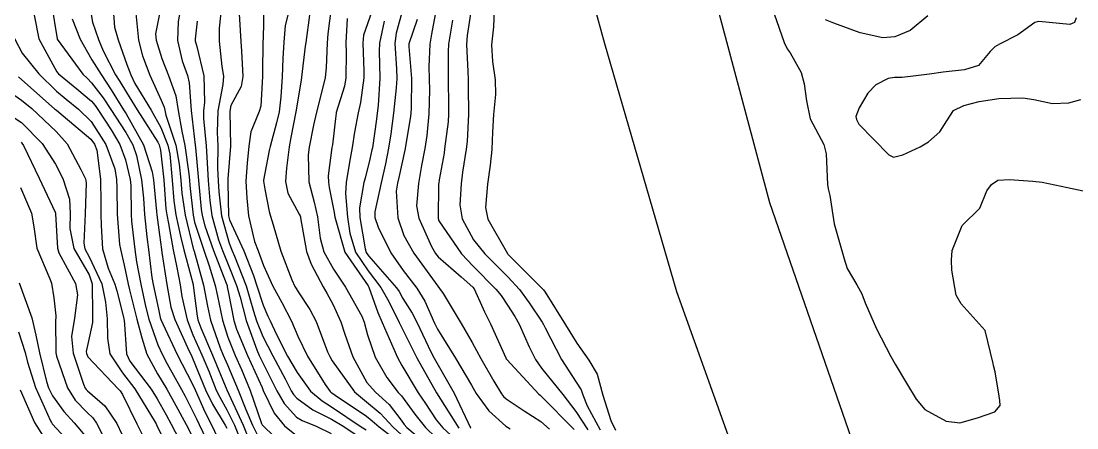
# Model space of a CAD drawing. Header units: metres. Extents: x 318500 to 325275, y 7408834 to 7428799.
# Drawn here: x 322061.5 to 322122, y 7417786.5 to 7417809.8 of the extents above; entities that cross this region are included whole.
import ezdxf

# ---------------------------------------------------------------- set-up
doc = ezdxf.new("R2010")
doc.units = ezdxf.units.M
doc.header["$MEASUREMENT"] = 0
for name, color, linetype in [('Curvas de Nivel 1m', 11, 'Continuous'), ('Curvas de Nivel 5m', 15, 'Continuous'), ('Vias Primárias', 230, 'Continuous')]:
    doc.layers.add(name, color=color, linetype=linetype)

msp = doc.modelspace()

# ---------------------------------------------------------------- linework, layer by layer
at = {"layer": 'Curvas de Nivel 1m', "flags": 128}
for points, elevation in [([(322063.208, 7417810.784), (322063.527, 7417808.793), (322063.54, 7417808.764), (322065.012, 7417806.757), (322065.264, 7417806.51), (322065.505, 7417806.271), (322066.166, 7417805.409), (322066.61, 7417804.733), (322067.47, 7417803.417), (322067.86, 7417802.716), (322068.074, 7417802.09), (322068.36, 7417800.711), (322068.48, 7417799.649), (322068.531, 7417798.709), (322068.671, 7417797.427), (322068.761, 7417796.706), (322068.967, 7417795.092), (322069.039, 7417794.703), (322069.336, 7417793.285), (322069.441, 7417792.808), (322069.472, 7417792.698), (322069.587, 7417792.436), (322070.417, 7417790.683), (322071.275, 7417789.024), (322071.44, 7417788.667), (322072.001, 7417787.403), (322072.382, 7417786.653), (322073.224, 7417784.874)], 749), ([(322065.387, 7417810.753), (322065.555, 7417809.742), (322065.899, 7417808.745), (322066.164, 7417808.107), (322066.878, 7417806.729), (322067.118, 7417806.338), (322067.5, 7417805.719), (322068.122, 7417804.714), (322069.305, 7417802.859), (322069.386, 7417802.701), (322069.456, 7417802.403), (322069.64, 7417800.697), (322069.763, 7417799.044), (322069.812, 7417798.694), (322069.906, 7417798.189), (322070.178, 7417796.688), (322070.383, 7417795.666), (322070.574, 7417794.682), (322070.684, 7417794.02), (322070.986, 7417792.675), (322071.317, 7417791.808), (322071.828, 7417790.662), (322072.221, 7417789.721), (322072.654, 7417788.649), (322072.854, 7417788.235), (322073.259, 7417787.519), (322073.695, 7417786.636), (322073.994, 7417785.877)], 747), ([(322066.725, 7417810.733), (322066.816, 7417809.466), (322067.033, 7417808.728), (322067.519, 7417807.321), (322067.746, 7417806.718), (322067.988, 7417806.232), (322068.918, 7417804.706), (322069.475, 7417803.707), (322069.873, 7417802.694), (322069.98, 7417802.165), (322070.125, 7417800.69), (322070.224, 7417799.494), (322070.335, 7417798.686), (322070.602, 7417797.472), (322070.787, 7417796.679), (322071.322, 7417794.698), (322071.326, 7417794.67), (322071.332, 7417794.652), (322071.348, 7417794.513), (322071.555, 7417792.889), (322071.603, 7417792.666), (322071.772, 7417792.215), (322072.432, 7417790.653), (322073.256, 7417788.654), (322074.189, 7417786.631), (322074.842, 7417785.008)], 746), ([(322069.498, 7417810.701), (322069.172, 7417809.077), (322069.202, 7417808.703), (322069.525, 7417807.669), (322069.913, 7417806.694), (322070.325, 7417805.514), (322070.458, 7417804.685), (322070.669, 7417803.486), (322070.848, 7417802.679), (322071.074, 7417801.037), (322071.108, 7417800.675), (322071.132, 7417800.379), (322071.319, 7417798.671), (322071.404, 7417798.283), (322071.933, 7417796.662), (322072.25, 7417795.774), (322072.586, 7417794.651), (322072.716, 7417794.022), (322073.005, 7417792.645), (322073.316, 7417791.685), (322073.735, 7417790.636), (322074.096, 7417789.824), (322074.596, 7417788.627), (322075.251, 7417786.733), (322075.284, 7417786.653), (322075.312, 7417786.619), (322077.223, 7417784.765)], 744), ([(322070.633, 7417810.684), (322070.465, 7417809.778), (322070.426, 7417808.687), (322070.687, 7417807.518), (322071.004, 7417806.678), (322071.096, 7417806.266), (322071.217, 7417804.674), (322071.445, 7417802.685), (322071.458, 7417802.564), (322071.632, 7417800.667), (322071.778, 7417799.029), (322071.838, 7417798.664), (322071.992, 7417798.07), (322072.487, 7417796.653), (322073.224, 7417794.77), (322073.269, 7417794.641), (322073.282, 7417794.573), (322073.346, 7417794.199), (322073.663, 7417792.637), (322073.819, 7417792.139), (322074.442, 7417790.629), (322075.273, 7417788.791), (322075.345, 7417788.619), (322075.974, 7417787.326), (322076.556, 7417786.6), (322077.242, 7417786.031)], 743), ([(322072.957, 7417810.649), (322072.81, 7417809.393), (322072.821, 7417808.651), (322072.965, 7417807.202), (322073.064, 7417806.647), (322073.036, 7417806.177), (322072.742, 7417804.651), (322072.704, 7417803.419), (322072.734, 7417802.651), (322072.723, 7417801.368), (322072.75, 7417800.65), (322072.792, 7417800.018), (322072.942, 7417798.647), (322073.386, 7417797.071), (322073.56, 7417796.638), (322073.695, 7417796.317), (322074.358, 7417794.63), (322074.79, 7417793.171), (322074.949, 7417792.624), (322075.317, 7417791.726), (322075.895, 7417790.611), (322076.596, 7417789.285), (322076.951, 7417788.595), (322077.069, 7417788.394), (322077.266, 7417788.173), (322078.191, 7417787.508), (322079.254, 7417786.976), (322079.955, 7417786.553), (322081.237, 7417785.688)], 741), ([(322075.369, 7417810.622), (322075.331, 7417808.835), (322075.328, 7417808.622), (322075.301, 7417806.834), (322075.298, 7417806.622), (322075.196, 7417804.92), (322075.106, 7417804.624), (322074.639, 7417803.462), (322074.525, 7417802.629), (322074.424, 7417801.652), (322074.35, 7417800.631), (322074.394, 7417799.657), (322074.5, 7417798.629), (322074.849, 7417797.165), (322075.045, 7417796.623), (322075.367, 7417795.784), (322075.901, 7417794.612), (322076.409, 7417793.673), (322076.956, 7417792.596), (322077.317, 7417791.741), (322077.871, 7417790.581), (322078.883, 7417788.959), (322079.173, 7417788.561), (322079.225, 7417788.516), (322079.269, 7417788.488), (322079.469, 7417788.357), (322081.256, 7417787.145), (322081.59, 7417786.872), (322081.989, 7417786.529), (322083.236, 7417785.583)], 739), ([(322076.866, 7417810.601), (322076.603, 7417809.555), (322076.528, 7417808.605), (322076.468, 7417807.663), (322076.421, 7417806.606), (322076.356, 7417805.464), (322076.25, 7417804.609), (322076.111, 7417803.98), (322075.733, 7417802.616), (322075.682, 7417802.391), (322075.437, 7417801.085), (322075.363, 7417800.688), (322075.362, 7417800.621), (322075.425, 7417800.164), (322075.686, 7417798.889), (322075.765, 7417798.615), (322075.903, 7417798.112), (322076.352, 7417796.605), (322076.987, 7417794.964), (322077.163, 7417794.593), (322077.228, 7417794.471), (322077.347, 7417794.272), (322078.015, 7417793.258), (322078.371, 7417792.574), (322079.035, 7417790.833), (322079.156, 7417790.562), (322079.296, 7417790.316), (322080.568, 7417788.547), (322081.264, 7417787.962), (322082.054, 7417787.324), (322082.798, 7417786.517), (322083.244, 7417786.097)], 738), ([(322077.998, 7417810.149), (322077.777, 7417808.586), (322077.748, 7417808.375), (322077.532, 7417806.59), (322077.508, 7417806.423), (322077.209, 7417804.594), (322076.932, 7417803.134), (322076.834, 7417802.599), (322076.677, 7417801.366), (322076.624, 7417800.602), (322076.758, 7417799.934), (322077.411, 7417798.73), (322077.457, 7417798.636), (322077.469, 7417798.589), (322077.477, 7417798.521), (322077.813, 7417796.584), (322078.091, 7417795.858), (322078.774, 7417794.569), (322078.984, 7417794.203), (322079.34, 7417793.567), (322079.797, 7417792.555), (322080.014, 7417791.858), (322080.481, 7417790.548), (322081.278, 7417789.07), (322081.774, 7417788.532), (322082.559, 7417787.816), (322083.254, 7417786.926), (322083.42, 7417786.676), (322083.579, 7417786.505), (322085.229, 7417785.103)], 737), ([(322079.231, 7417810.565), (322079.041, 7417809.074), (322079.016, 7417808.568), (322078.954, 7417807.133), (322078.891, 7417806.569), (322078.709, 7417805.778), (322078.391, 7417804.576), (322078.227, 7417803.83), (322077.977, 7417802.582), (322077.909, 7417802.127), (322077.96, 7417800.582), (322078.254, 7417799.413), (322078.455, 7417798.574), (322078.61, 7417797.353), (322078.812, 7417796.569), (322079.365, 7417795.585), (322080.063, 7417794.553), (322080.988, 7417792.889), (322081.128, 7417792.542), (322081.319, 7417791.814), (322081.754, 7417790.533), (322082.436, 7417789.37), (322083.084, 7417788.513), (322083.172, 7417788.414), (322083.268, 7417788.306), (322084.025, 7417787.266), (322084.648, 7417786.489), (322085.242, 7417785.92)], 736), ([(322081.567, 7417810.365), (322081.092, 7417808.999), (322081.045, 7417808.545), (322081.112, 7417806.948), (322081.101, 7417806.544), (322080.909, 7417805.132), (322080.793, 7417804.547), (322080.583, 7417803.439), (322080.433, 7417802.55), (322080.283, 7417801.716), (322080.093, 7417800.553), (322080.058, 7417799.919), (322080.177, 7417798.552), (322080.3, 7417797.648), (322080.635, 7417796.547), (322081.364, 7417795.488), (322082.09, 7417794.529), (322082.537, 7417793.717), (322083.127, 7417792.513), (322083.324, 7417792.13), (322084.145, 7417790.497), (322085.27, 7417788.48), (322086.548, 7417786.467)], 734), ([(322083.336, 7417810.514), (322082.953, 7417809.114), (322082.876, 7417808.52), (322082.972, 7417807.065), (322082.996, 7417806.518), (322082.964, 7417805.977), (322082.808, 7417804.52), (322082.655, 7417803.339), (322082.521, 7417802.524), (322082.344, 7417801.629), (322082.094, 7417800.53), (322081.737, 7417798.859), (322081.745, 7417798.535), (322081.939, 7417797.995), (322082.655, 7417796.521), (322083.365, 7417795.494), (322084.144, 7417794.498), (322084.599, 7417793.747), (322085.15, 7417792.483), (322085.325, 7417792.132), (322086.366, 7417790.469), (322087.277, 7417788.924), (322087.542, 7417788.456), (322088.268, 7417787.453), (322089.251, 7417786.569), (322089.339, 7417786.516), (322089.498, 7417786.426)], 732), ([(322087.259, 7417810.463), (322087.039, 7417808.974), (322087.002, 7417808.465), (322087.07, 7417806.911), (322087.086, 7417806.464), (322087.094, 7417806.053), (322087.113, 7417804.464), (322087.036, 7417802.895), (322086.981, 7417802.465), (322086.767, 7417801.14), (322086.681, 7417800.467), (322086.611, 7417799.275), (322086.753, 7417798.467), (322087.392, 7417797.267), (322088.053, 7417796.45), (322089.361, 7417795.142), (322090.023, 7417794.42), (322090.581, 7417793.65), (322091.331, 7417792.532), (322091.413, 7417792.399), (322091.511, 7417792.214), (322092.445, 7417790.389), (322093.287, 7417789.097), (322093.563, 7417788.656), (322093.662, 7417788.374), (322093.905, 7417787.736), (322094.647, 7417786.359)], 728), ([(322088.586, 7417810.445), (322088.533, 7417809.468), (322088.427, 7417808.447), (322088.487, 7417807.484), (322088.642, 7417806.443), (322088.65, 7417805.591), (322088.538, 7417804.444), (322088.478, 7417803.442), (322088.438, 7417802.445), (322088.352, 7417801.541), (322088.203, 7417800.448), (322088.083, 7417799.117), (322088.222, 7417798.448), (322089.337, 7417796.475), (322089.369, 7417796.43), (322089.823, 7417795.973), (322091.351, 7417794.449), (322091.397, 7417794.4), (322091.496, 7417794.251), (322092.659, 7417792.387), (322093.314, 7417791.329), (322094.012, 7417790.369), (322094.479, 7417789.549), (322094.81, 7417788.357), (322095.258, 7417786.893), (322095.526, 7417786.346)], 727), ([(322104.627, 7417810.229), (322105.195, 7417808.574), (322105.367, 7417808.222), (322105.538, 7417807.983), (322106.18, 7417806.864), (322106.346, 7417806.208), (322106.481, 7417805.23), (322106.696, 7417804.202), (322107.468, 7417802.731), (322107.607, 7417802.188), (322107.687, 7417800.431), (322107.727, 7417800.186), (322107.819, 7417799.799), (322108.075, 7417798.18), (322108.328, 7417797.244), (322108.633, 7417796.171), (322108.815, 7417795.609), (322109.365, 7417794.672), (322109.648, 7417794.157), (322109.851, 7417793.657), (322110.488, 7417792.148), (322111.307, 7417790.579), (322111.568, 7417790.136), (322112.205, 7417789.042), (322112.763, 7417788.118), (322113.271, 7417787.54), (322114.492, 7417786.861), (322115.26, 7417786.772), (322116.284, 7417787.05), (322117.27, 7417787.397), (322117.572, 7417787.759), (322117.559, 7417788.056), (322117.526, 7417788.3), (322117.296, 7417789.687), (322117.206, 7417790.061), (322117.187, 7417790.176), (322116.725, 7417792.066), (322115.353, 7417793.591), (322115.054, 7417794.085), (322114.815, 7417795.529), (322114.784, 7417796.089), (322114.836, 7417796.641), (322115.41, 7417798.08), (322116.413, 7417799.082), (322116.824, 7417800.066), (322117.082, 7417800.426), (322117.446, 7417800.675), (322118.109, 7417800.712), (322119.446, 7417800.62), (322119.988, 7417800.565), (322121.443, 7417800.271), (322122.698, 7417799.987)], 726), ([(322113.442, 7417810.112), (322112.425, 7417809.259), (322111.551, 7417808.906), (322110.847, 7417808.851), (322109.554, 7417809.126), (322108.05, 7417809.695), (322107.565, 7417809.884)], 726), ([(322064.39, 7417809.935), (322064.854, 7417808.76), (322065.523, 7417807.59), (322066.061, 7417806.742), (322066.629, 7417805.861), (322067.337, 7417804.722), (322067.486, 7417804.485), (322068.475, 7417802.71), (322068.981, 7417801.16), (322069.052, 7417800.704), (322069.225, 7417798.888), (322069.242, 7417798.702), (322069.393, 7417797.555), (322069.518, 7417796.698), (322069.538, 7417796.537), (322069.822, 7417794.693), (322070.053, 7417793.405), (322070.272, 7417792.686), (322071.104, 7417790.872), (322071.207, 7417790.671), (322071.297, 7417790.47), (322072.043, 7417788.658), (322072.44, 7417787.831), (322073.16, 7417786.641), (322073.247, 7417786.464)], 748), ([(322071.557, 7417809.811), (322071.443, 7417808.77), (322071.444, 7417808.671), (322071.535, 7417808.344), (322071.938, 7417806.664), (322071.983, 7417805.151), (322071.924, 7417804.663), (322071.918, 7417804.229), (322072.07, 7417802.661), (322072.103, 7417802.007), (322072.194, 7417800.659), (322072.278, 7417799.516), (322072.4, 7417798.655), (322072.784, 7417797.254), (322073.003, 7417796.646), (322073.367, 7417795.744), (322073.818, 7417794.635), (322074.012, 7417793.965), (322074.356, 7417792.63), (322074.972, 7417790.956), (322075.112, 7417790.622), (322075.294, 7417790.242), (322076.115, 7417788.607), (322076.543, 7417787.881), (322077.255, 7417787.093), (322077.568, 7417786.9), (322078.373, 7417786.573), (322079.244, 7417786.153)], 742), ([(322082.282, 7417809.806), (322082.008, 7417808.533), (322081.988, 7417808.079), (322082.024, 7417806.532), (322081.921, 7417804.961), (322081.874, 7417804.534), (322081.83, 7417804.19), (322081.599, 7417802.538), (322081.575, 7417802.422), (322081.45, 7417801.891), (322081.18, 7417800.796), (322081.118, 7417800.543), (322080.864, 7417799.097), (322080.882, 7417798.545), (322081.182, 7417796.743), (322081.246, 7417796.541), (322081.377, 7417796.352), (322082.977, 7417794.516), (322083.126, 7417794.291), (322083.344, 7417793.904), (322083.884, 7417793.05), (322084.164, 7417792.497), (322084.957, 7417790.833), (322085.135, 7417790.482), (322085.296, 7417790.2), (322086.285, 7417788.47), (322087.231, 7417786.479), (322087.242, 7417786.46)], 733), ([(322084.158, 7417809.904), (322083.697, 7417808.508), (322083.689, 7417808.357), (322083.847, 7417806.505), (322083.819, 7417804.831), (322083.799, 7417804.505), (322083.77, 7417804.222), (322083.483, 7417802.51), (322083.478, 7417802.492), (322083.458, 7417802.405), (322083.113, 7417800.837), (322083.041, 7417800.516), (322082.969, 7417800.061), (322083.054, 7417798.515), (322083.395, 7417797.503), (322083.978, 7417796.501), (322085.352, 7417794.606), (322085.448, 7417794.479), (322085.648, 7417794.176), (322086.688, 7417792.466), (322087.314, 7417791.381), (322087.823, 7417790.452), (322088.561, 7417789.161), (322088.991, 7417788.434), (322089.109, 7417788.273), (322089.267, 7417788.134), (322090.306, 7417787.46), (322091.254, 7417786.847), (322091.756, 7417786.395)], 731), ([(322086.184, 7417809.85), (322085.967, 7417808.476), (322085.94, 7417808.069), (322085.943, 7417806.476), (322085.966, 7417804.947), (322085.97, 7417804.475), (322085.939, 7417804.02), (322085.74, 7417802.477), (322085.705, 7417802.229), (322085.433, 7417800.706), (322085.399, 7417800.512), (322085.394, 7417800.481), (322085.391, 7417800.442), (322085.373, 7417798.481), (322085.408, 7417798.359), (322086.705, 7417796.467), (322087.369, 7417795.75), (322088.678, 7417794.44), (322088.971, 7417794.06), (322089.341, 7417793.505), (322089.771, 7417792.86), (322090.019, 7417792.42), (322090.594, 7417791.127), (322090.94, 7417790.405), (322091.292, 7417789.899), (322092.51, 7417788.388), (322093.265, 7417787.407), (322093.938, 7417786.37)], 729), ([(322061.077, 7417808.807), (322061.527, 7417807.961), (322062.478, 7417806.79), (322063.5, 7417805.787), (322064.051, 7417805.327), (322064.763, 7417804.761), (322065.48, 7417804.053), (322066.317, 7417802.737), (322066.841, 7417801.327), (322066.94, 7417800.727), (322066.948, 7417800.25), (322066.97, 7417798.727), (322067.11, 7417796.998), (322067.153, 7417796.723), (322067.366, 7417795.803), (322067.603, 7417794.717), (322067.673, 7417794.391), (322068.104, 7417792.712), (322068.376, 7417791.648), (322068.664, 7417790.706), (322069.283, 7417789.574), (322069.813, 7417788.692), (322070.329, 7417787.753), (322070.919, 7417786.675), (322071.241, 7417786.039)], 751), ([(322061.31, 7417806.605), (322061.506, 7417806.442), (322063.383, 7417804.781), (322063.489, 7417804.689), (322063.884, 7417804.374), (322065.464, 7417803.043), (322065.68, 7417802.747), (322065.796, 7417802.403), (322066.019, 7417800.741), (322066.03, 7417799.355), (322066.03, 7417798.741), (322066.055, 7417798.085), (322066.13, 7417796.739), (322066.458, 7417795.639), (322066.835, 7417794.728), (322066.956, 7417794.336), (322067.331, 7417792.827), (322067.358, 7417792.72), (322067.367, 7417792.682), (322067.505, 7417790.718), (322067.699, 7417790.31), (322068.911, 7417788.704), (322069.265, 7417788.151), (322069.779, 7417787.216), (322070.064, 7417786.688), (322071.002, 7417784.895)], 752), ([(322060.595, 7417805.907), (322061.495, 7417805.263), (322062.075, 7417804.794), (322063.47, 7417803.47), (322064.101, 7417802.77), (322064.896, 7417801.3), (322065.153, 7417800.754), (322065.197, 7417800.523), (322065.131, 7417798.754), (322065.062, 7417797.078), (322065.126, 7417796.754), (322065.373, 7417796.292), (322066.087, 7417794.739), (322066.299, 7417793.695), (322066.399, 7417792.734), (322066.421, 7417791.626), (322066.555, 7417790.731), (322067.284, 7417789.636), (322067.981, 7417788.713), (322069.157, 7417786.795), (322069.205, 7417786.7), (322069.249, 7417786.615), (322070.182, 7417784.686)], 753), ([(322060.224, 7417804.819), (322061.478, 7417803.987), (322062.664, 7417802.788), (322063.442, 7417801.607), (322063.857, 7417800.774), (322064.234, 7417799.584), (322064.279, 7417798.767), (322064.253, 7417797.911), (322064.496, 7417796.763), (322065.358, 7417795.254), (322065.54, 7417794.747), (322065.558, 7417792.972), (322065.563, 7417792.747), (322065.559, 7417792.514), (322065.309, 7417791.375), (322065.193, 7417790.86), (322065.205, 7417790.751), (322065.297, 7417790.554), (322067.02, 7417788.724), (322067.14, 7417788.593), (322067.267, 7417788.396), (322068.095, 7417786.712), (322068.978, 7417784.949)], 754), ([(322061.425, 7417800.27), (322062.052, 7417798.794), (322062.186, 7417798.004), (322062.368, 7417796.79), (322063.102, 7417795.034), (322063.201, 7417794.781), (322063.342, 7417793.941), (322063.455, 7417792.902), (322063.448, 7417792.778), (322063.437, 7417792.669), (322063.454, 7417790.778), (322063.488, 7417790.587), (322064.123, 7417788.767), (322064.563, 7417788.06), (322065.256, 7417787.366), (322065.569, 7417787.061), (322065.783, 7417786.742), (322066.378, 7417785.587)], 756), ([(322061.35, 7417794.8), (322062.078, 7417792.793), (322062.304, 7417791.801), (322062.528, 7417790.788), (322062.917, 7417789.142), (322063.026, 7417788.782), (322063.265, 7417788.31), (322063.907, 7417787.421), (322064.51, 7417786.761), (322065.237, 7417785.904)], 757), ([(322061.318, 7417791.98), (322061.696, 7417790.796), (322061.838, 7417790.249), (322062.289, 7417788.79), (322063.144, 7417786.888), (322063.201, 7417786.78), (322063.249, 7417786.71), (322065.059, 7417784.752)], 758), ([(322061.404, 7417788.663), (322062.235, 7417786.79), (322063.227, 7417785.226)], 759)]:
    msp.add_lwpolyline(points, dxfattribs=dict(at, elevation=elevation))
at = {"layer": 'Curvas de Nivel 5m', "flags": 128}
for points, elevation in [([(322062.217, 7417810.137), (322062.477, 7417808.791), (322063.512, 7417806.892), (322063.617, 7417806.778), (322064.659, 7417805.92), (322065.495, 7417805.214), (322065.71, 7417804.964), (322065.857, 7417804.745), (322066.627, 7417803.578), (322067.12, 7417802.725), (322067.447, 7417801.845), (322067.721, 7417800.717), (322067.761, 7417800.382), (322067.769, 7417798.716), (322067.794, 7417798.326), (322067.978, 7417796.714), (322068.079, 7417796.004), (322068.322, 7417794.71), (322068.59, 7417793.455), (322068.79, 7417792.705), (322069.308, 7417791.237), (322069.545, 7417790.696), (322069.84, 7417790.143), (322070.656, 7417788.679), (322070.876, 7417788.286), (322071.259, 7417787.535), (322071.54, 7417786.953), (322071.68, 7417786.664), (322072.094, 7417785.8)], 750), ([(322068.036, 7417810.242), (322068.191, 7417808.713), (322068.423, 7417807.814), (322068.844, 7417806.707), (322069.496, 7417805.279), (322069.665, 7417804.871), (322069.695, 7417804.697), (322069.769, 7417804.413), (322070.327, 7417802.687), (322070.532, 7417801.595), (322070.616, 7417800.682), (322070.68, 7417799.939), (322070.863, 7417798.678), (322071.355, 7417796.695), (322071.363, 7417796.67), (322071.379, 7417796.609), (322071.91, 7417794.662), (322072.139, 7417793.459), (322072.323, 7417792.655), (322072.878, 7417791.075), (322073.052, 7417790.644), (322073.292, 7417790.093), (322073.912, 7417788.634), (322074.353, 7417787.535), (322074.726, 7417786.625), (322075.235, 7417785.6)], 745), ([(322073.969, 7417810.231), (322074.061, 7417808.635), (322074.089, 7417808.077), (322074.165, 7417806.633), (322074.076, 7417806.062), (322073.493, 7417804.966), (322073.424, 7417804.641), (322073.46, 7417802.64), (322073.309, 7417800.764), (322073.311, 7417800.642), (322073.317, 7417800.529), (322073.356, 7417798.641), (322073.407, 7417798.413), (322074.239, 7417796.631), (322074.776, 7417795.209), (322074.968, 7417794.624), (322075.339, 7417793.509), (322075.602, 7417792.886), (322075.738, 7417792.614), (322076.094, 7417791.833), (322076.738, 7417790.598), (322077.286, 7417789.649), (322078.06, 7417788.578), (322078.719, 7417788.022), (322079.261, 7417787.688), (322080.964, 7417786.543), (322081.247, 7417786.359)], 740), ([(322085.254, 7417810.485), (322084.989, 7417809.048), (322084.886, 7417808.49), (322084.834, 7417807.177), (322084.86, 7417806.49), (322084.867, 7417805.853), (322084.828, 7417804.49), (322084.716, 7417803.247), (322084.603, 7417802.493), (322084.416, 7417801.525), (322084.233, 7417800.498), (322084.136, 7417799.218), (322084.261, 7417798.497), (322084.988, 7417796.884), (322085.218, 7417796.482), (322085.377, 7417796.283), (322086.693, 7417795.133), (322087.351, 7417794.556), (322087.424, 7417794.459), (322088.024, 7417793.137), (322088.374, 7417792.444), (322089.245, 7417790.487), (322089.272, 7417790.43), (322089.299, 7417790.39), (322091.147, 7417788.402), (322091.216, 7417788.347), (322091.269, 7417788.304), (322093.16, 7417786.381)], 730), ([(322080.154, 7417809.961), (322080.082, 7417808.555), (322080.088, 7417807.998), (322080.068, 7417806.554), (322079.994, 7417806.066), (322079.529, 7417804.56), (322079.523, 7417804.526), (322079.485, 7417804.217), (322079.306, 7417802.719), (322079.282, 7417802.563), (322079.067, 7417800.934), (322079.074, 7417800.565), (322079.131, 7417800.268), (322079.413, 7417798.831), (322079.453, 7417798.56), (322079.458, 7417798.511), (322080.024, 7417796.554), (322081.351, 7417794.614), (322081.394, 7417794.539), (322081.907, 7417793.103), (322082.152, 7417792.528), (322082.835, 7417790.989), (322083.043, 7417790.514), (322083.293, 7417790.047), (322084.227, 7417788.496), (322084.641, 7417787.867), (322085.255, 7417786.936), (322085.632, 7417786.476), (322087.229, 7417785.031)], 735), ([(322121.933, 7417809.996), (322121.845, 7417809.718), (322121.564, 7417809.615), (322119.804, 7417809.789), (322119.566, 7417809.731), (322118.584, 7417809.015), (322117.546, 7417808.483), (322117.275, 7417808.332), (322117.016, 7417808.065), (322116.337, 7417807.267), (322115.529, 7417807.02), (322114.31, 7417806.881), (322113.526, 7417806.754), (322111.971, 7417806.579), (322111.524, 7417806.566), (322111.153, 7417806.515), (322110.45, 7417806.151), (322109.993, 7417805.675), (322109.5, 7417804.838), (322109.316, 7417804.339), (322109.337, 7417804.162), (322109.486, 7417803.893), (322111.205, 7417802.143), (322111.459, 7417802.01), (322112.004, 7417802.132), (322112.991, 7417802.593), (322113.472, 7417802.885), (322114.129, 7417803.451), (322114.532, 7417804.094), (322114.9, 7417804.688), (322115.503, 7417804.971), (322116.374, 7417805.204), (322117.51, 7417805.374), (322118.88, 7417805.409), (322119.509, 7417805.311), (322120.581, 7417805.089), (322121.507, 7417805.125), (322122.195, 7417805.308)], 725), ([(322061.461, 7417802.854), (322061.512, 7417802.799), (322061.593, 7417802.663), (322062.509, 7417800.789), (322063.411, 7417798.842), (322063.427, 7417798.796), (322063.428, 7417798.78), (322063.428, 7417798.761), (322063.557, 7417796.777), (322063.632, 7417796.52), (322064.576, 7417794.762), (322064.69, 7417794.106), (322064.518, 7417792.762), (322064.357, 7417791.721), (322064.441, 7417790.763), (322065.047, 7417788.98), (322065.137, 7417788.752), (322065.19, 7417788.672), (322065.268, 7417788.598), (322066.263, 7417787.738), (322066.944, 7417786.725), (322067.241, 7417786.119)], 755)]:
    msp.add_lwpolyline(points, dxfattribs=dict(at, elevation=elevation))
at = {"layer": 'Vias Primárias'}
for points in [[(323715.644, 7420145.548, 0), (323709.04, 7420132.939)], [(323831.088, 7420001.787, 0), (323833.844, 7420008.443, 0.220888)], [(322124.44, 7417726.032), (322120.447, 7417738.009), (322115.771, 7417749.698), (322110.61, 7417763.045), (322104.863, 7417778.04), (322099.041, 7417794.277), (322094.913, 7417808.493), (322093.024, 7417815.408), (322089.936, 7417828.413), (322088.394, 7417835.768), (322085.728, 7417848.797), (322085.002, 7417853.768), (322084.573, 7417857.389, -0.026457), (322084.033, 7417865.684, -0.029052), (322084.374, 7417873.077, 0.005189)], [(322126.485, 7417740.015), (322120.992, 7417753.995), (322115.842, 7417767.15), (322109.728, 7417783.933), (322104.371, 7417799.381), (322101.479, 7417810.262), (322099.614, 7417817.09), (322096.573, 7417829.897), (322095.053, 7417837.147), (322092.428, 7417849.971), (322091.744, 7417854.659), (322091.326, 7417858.189, -0.026457), (322090.833, 7417865.766, -0.029052), (322091.137, 7417872.371, 0.005189)]]:
    msp.add_lwpolyline(points, format="xyb", dxfattribs=at)

doc.saveas('drawing.dxf')
